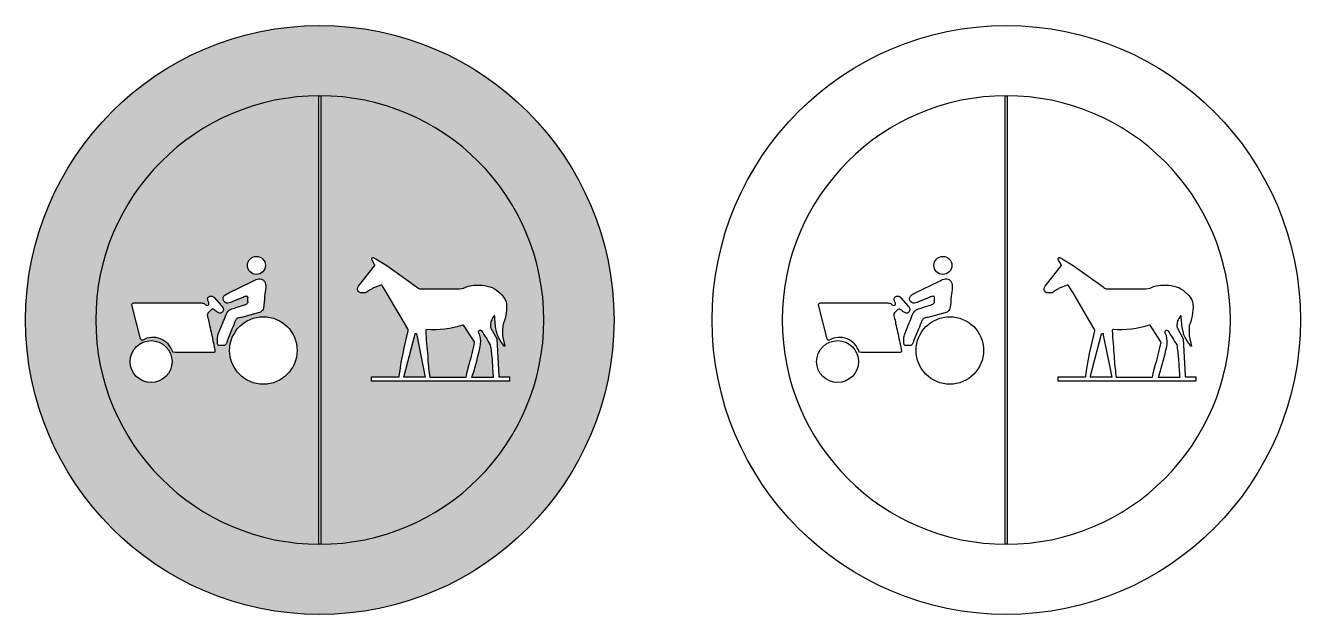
# Model space of a CAD drawing. Extents: x -550 to 750, y 150 to 750.
import ezdxf

# ---------------------------------------------------------------- set-up
doc = ezdxf.new("R2010")
doc.units = 0
doc.header["$MEASUREMENT"] = 0

msp = doc.modelspace()

# ---------------------------------------------------------------- hatches: boundary and pattern name
h = msp.add_hatch(color=1)
edge = h.paths.add_edge_path()
edge.add_arc((-249.989, 450.01), 300.0000000000001, 0, 180, ccw=False)
edge.add_arc((-249.989, 450.01), 300.0000000000001, -180, 0, ccw=False)
edge = h.paths.add_edge_path(flags=16)
edge.add_arc((-249.9895, 450.01), 228.4975, 180, 360)
edge.add_arc((-249.9895, 450.01), 228.4975, 0, 180)
h = msp.add_hatch(color=7)
edge = h.paths.add_edge_path()
edge.add_arc((-249.9895, 450.01), 228.4975, 180, 360)
edge.add_arc((-249.9895, 450.01), 228.4975, 0, 180)
h.paths.add_polyline_path([(-250.999, 221.514), (-250.999, 678.508), (-248.999, 678.508), (-248.999, 221.514)])
edge = h.paths.add_edge_path(flags=16)
edge.add_arc((-350.8105, 418.0621261421108), 6.004786185889222, 83.47369645596251, 96.52630354403749)
edge.add_line((-351.4930000000001, 424.028), (-353.383, 424.028))
edge.add_arc((-352.719809263074, 425.3011684892643), 1.435541694134983, 205.6394562847453, 242.4850894094707, ccw=False)
edge.add_arc((-350.0852676534431, 426.5915671305456), 4.369099077094143, 185.668757372795, 205.9457381173904, ccw=False)
edge.add_arc((-312.09926571836, 427.9035), 42.36962178824003, 177.6416262168821, 182.3583737831179, ccw=False)
edge.add_arc((-337.5416579988776, 430.3860081791786), 16.90750033824568, 164.1210479668863, 182.5051333807481, ccw=False)
edge.add_line((-353.804, 435.0119999999999), (-348.8680000000001, 447.035))
edge.add_arc((-434.2585662779977, 484.332527557348), 93.18076180826296, 336.404898472716, 341.6342703617176)
edge.add_arc((-335.3409843361155, 451.4550176147601), 11.05756833449864, 128.6890608705623, 161.4488254177064, ccw=False)
edge.add_arc((-333.4685671460725, 445.4820005293957), 17.04239012294266, 101.24872306022479, 121.0272749658323, ccw=False)
edge.add_arc((-341.2629308518548, 483.7323752362643), 21.99437810866835, 281.7259401406698, 285.9524685255214)
edge.add_line((-335.218, 462.585), (-326.607, 465.525))
edge.add_line((-326.607, 465.525), (-326.292, 465.588))
edge.add_arc((-327.7559462583001, 470.8047744195522), 5.418290689109016, 285.6753349035485, 320.7009191725532)
edge.add_arc((-324.9345763468395, 468.543432522561), 1.803090115628743, 319.5242679549469, 353.809590471318)
edge.add_arc((-329.9762174331823, 467.6380709400912), 6.87109511302496, 5.938829774611524, 11.70475400797942)
edge.add_line((-323.248, 469.032), (-323.248, 472.445))
edge.add_arc((-325.5592887260115, 473.2337870860711), 2.442179486061621, 341.1564648964467, 351.8127609166909)
edge.add_arc((-324.3104938483394, 472.8437422158692), 1.16925771065519, 2.071160227198709, 56.60939087013251)
edge.add_arc((-324.778071447335, 472.1565267270783), 2.000405731547457, 56.26014182528983, 88.2505149245932)
edge.add_arc((-324.862415369861, 467.7544887685374), 6.403162630789091, 88.69870503353611, 116.9358421787361)
edge.add_line((-327.763, 473.463), (-327.867, 473.379))
edge.add_line((-327.867, 473.379), (-336.898, 469.704))
edge.add_arc((-326.3149955188979, 446.6662086239297), 25.35231380632484, 114.6729065287135, 119.47125394727)
edge.add_arc((-344.6896151752974, 478.7977768961944), 11.66311162934253, 275.2718131946422, 300.3982166906943, ccw=False)
edge.add_arc((-343.9732340147366, 471.7947022728849), 4.624366621972285, 127.1825496692062, 274.4056802418007, ccw=False)
edge.add_arc((-335.2019816538038, 458.5435988683677), 20.5080616313157, 111.67964183630471, 124.3310905599293, ccw=False)
edge.add_line((-342.778, 477.601), (-318.838, 489.256))
edge.add_arc((-304.414845686356, 464.8813064697288), 28.32230684548542, 108.67150060471329, 120.6139314844554, ccw=False)
edge.add_arc((-311.5807488431435, 485.9645074311014), 6.054743824154024, 54.00164085445721, 108.301069199592, ccw=False)
edge.add_arc((-312.4358203972342, 484.5846880322081), 7.674569151682755, 34.77573980244517, 54.891761223203616, ccw=False)
edge.add_arc((-317.1302429969749, 483.9637199506269), 12.08073476542173, -4.13793693813318, 24.439976891170772, ccw=False)
edge.add_arc((-492.0999479132404, 503.1868443331865), 188.0954269708606, 351.16365436977145, 353.8672022012178, ccw=False)
edge.add_arc((-438.5234904106538, 480.6287258979143), 132.4381250540097, 351.94499317443143, 357.25797265717824, ccw=False)
edge.add_arc((-312.4679832729849, 462.9832336376607), 5.157303209750443, 321.3189634348445, 349.81180777084853, ccw=False)
edge.add_arc((-314.9821052096536, 465.7488355313415), 8.867870498309985, 284.5918999348879, 317.5193723382946, ccw=False)
edge.add_line((-312.748, 457.167), (-329.968, 452.725))
edge.add_arc((-325.6077919951146, 427.7846643287091), 25.31860496240919, 99.91654721108861, 108.7543236279515)
edge.add_arc((-332.5680565007175, 448.3256626987658), 3.630436845001644, 108.966434833808, 158.8087659335968)
edge.add_arc((-739.4708649650254, 602.6552627911594), 431.5564274321854, 337.9347782013942, 339.23286437625194, ccw=False)
edge.add_line((-339.523, 440.536), (-344.249, 429.374))
edge.add_line((-344.249, 429.374), (-344.878, 427.168))
edge.add_arc((-350.3635730752181, 428.7740832469426), 5.715856485223087, 310.3343854025081, 343.6808595792312, ccw=False)
edge.add_arc((-348.243441490574, 426.2678681171495), 2.433176567622551, 292.9929311584749, 310.4758410984316, ccw=False)
edge.add_line((-347.293, 424.028), (-350.128, 424.028))
edge = h.paths.add_edge_path(flags=16)
edge.add_arc((-434.0511585328509, 497.8743540506664), 30.48107122214197, 266.294673826866, 272.6140109863032)
edge.add_line((-432.661, 467.425), (-379.109, 467.437))
edge.add_line((-379.109, 467.437), (-378.794, 467.457))
edge.add_line((-378.794, 467.457), (-371.864, 467.457))
edge.add_arc((-375.3897585002128, 419.9639605416739), 47.62373116411543, 80.79193188854651, 85.75430001345092, ccw=False)
edge.add_arc((-363.8302343898993, 469.0227656101007), 4.439742679079853, 207.4813872448869, 242.5186127551131)
edge.add_arc((-364.7865769594518, 466.5464183350178), 1.825391871932434, 233.2403556546836, 377.3248551036459)
edge.add_arc((-418.5093399227473, 447.996873163155), 58.6596234658368, 18.99527031880302, 21.92927272803956)
edge.add_arc((-358.7785231346611, 471.758471614461), 5.629685539601168, 180.493322980467, 199.2329354091876, ccw=False)
edge.add_arc((-362.137447276895, 471.7069494212446), 2.270554772391627, 119.4558838869309, 179.9230208658846, ccw=False)
edge.add_arc((-360.9316686631944, 470.3200134772528), 4.087741205498987, 50.253509194819685, 124.61929618853841, ccw=False)
edge.add_arc((-370.0310729178812, 460.2045729153458), 17.69129633290601, 46.230671074464794, 48.5412169863161, ccw=False)
edge.add_line((-357.793, 472.98), (-350.233, 464.475))
edge.add_arc((-360.7613987779786, 455.0986462724583), 14.09833997505124, 32.47745722746231, 41.6875367028797, ccw=False)
edge.add_arc((-352.1458443533411, 460.6922878477299), 3.827747972066881, -68.74160191644188, 31.092181879962197, ccw=False)
edge.add_arc((-351.6839120274544, 459.9441781100612), 2.967335218480215, 246.69218176389342, 288.1819034328873, ccw=False)
edge.add_arc((-348.6606697437819, 467.0792208161481), 10.7164143174368, 230.4594364472755, 246.9413608834671, ccw=False)
edge.add_arc((-367.399738931705, 444.3523916024426), 18.73968271949957, 50.5125401506982, 62.10732479734218)
edge.add_arc((-360.4135512545449, 457.0340465727843), 4.269913614381314, 65.3547108950109, 80.14864018987478)
edge.add_arc((-349.4786887417725, 448.5748554189597), 16.26527549113774, 128.8561947145651, 132.2694186181287)
edge.add_line((-360.419, 460.611), (-363.883, 457.188))
edge.add_arc((-362.4070360113891, 455.4015245131792), 2.317318355489403, 129.5630970577224, 181.0020211201147)
edge.add_arc((-357.8290216896155, 455.1177275510907), 6.899268612329197, 177.9792967477377, 197.5267994281151)
edge.add_arc((-390.5724721643289, 443.2743329006405), 27.92754657203986, 6.653192904797322, 20.467661870539928, ccw=False)
edge.add_arc((-9.436916958953645, 520.9757641042067), 361.1563948379947, 191.8989954311413, 193.3465998854153)
edge.add_arc((-889.4497189394058, 318.0390015851856), 541.9645369279837, 10.844556950495473, 12.745319188323094, ccw=False)
edge.add_arc((-362.6616583384568, 418.4132703597849), 5.724003963354997, -4.3310364057492166, 16.166474680197325, ccw=False)
edge.add_arc((-358.2796045914262, 418.169160311277), 1.338892017882682, 312.56168639348476, 351.9212324043917, ccw=False)
edge.add_arc((-358.26510481831, 418.2336041364557), 1.377619994320974, 267.7995268367142, 310.30405113850605, ccw=False)
edge.add_line((-358.318, 416.857), (-361.469, 416.846))
edge.add_line((-361.469, 416.846), (-397.485, 416.846))
edge.add_line((-397.485, 416.846), (-397.59, 416.8680000000001))
edge.add_line((-397.59, 416.8680000000001), (-399.69, 417.225))
edge.add_arc((-399.0556448302721, 418.3080396124594), 1.255141937597757, 220.8545366247455, 239.64175074585012, ccw=False)
edge.add_arc((-420.1507007961885, 411.1747378854874), 21.11146403193918, 17.39736405362706, 119.5452771743203)
edge.add_arc((-431.6609598365267, 433.4704162908622), 4.080468604077877, 279.5923840726067, 285.638504740402, ccw=False)
edge.add_arc((-431.1615881578555, 430.6085896382477), 1.175543521288033, 214.013760725437, 278.8368268707356, ccw=False)
edge.add_arc((-425.8514038680361, 434.989143300654), 8.054752414557473, 212.2837378948973, 218.7179443296393, ccw=False)
edge.add_line((-432.661, 430.687), (-441.271, 464.055))
edge.add_line((-441.271, 464.055), (-441.481, 464.758))
edge.add_arc((-439.5077580129746, 465.4452908281391), 2.08951013919622, 174.0469832723523, 199.2035027746394, ccw=False)
edge.add_arc((-439.8533132664757, 465.5426048484264), 1.736795474070159, 117.0073344250012, 176.0581208592592, ccw=False)
edge.add_arc((-438.1986357260674, 461.7849918593214), 5.84064554204379, 103.8017667281348, 114.7297061030705, ccw=False)
edge.add_line((-439.592, 467.457), (-436.021, 467.457))
edge = h.paths.add_edge_path(flags=16)
edge.add_arc((-422.003, 407.606), 21.36799999999999, 0, 180, ccw=False)
edge.add_arc((-422.003, 407.606), 21.36799999999999, -180, 0, ccw=False)
edge = h.paths.add_edge_path(flags=16)
edge.add_arc((-307.5495, 418.978), 34.38850000000002, 0, 180, ccw=False)
edge.add_arc((-307.5495, 418.978), 34.38850000000002, -180, 0, ccw=False)
edge = h.paths.add_edge_path(flags=16)
edge.add_arc((-314.585, 505.6369999999999), 9.187999999999988, 0, 180, ccw=False)
edge.add_arc((-314.585, 505.6369999999999), 9.188000000000045, -180, 0, ccw=False)
edge = h.paths.add_edge_path(flags=16)
edge.add_line((-193.778, 392.066), (-193.463, 392.066))
edge.add_line((-193.463, 392.066), (-169.7330000000001, 392.054))
edge.add_line((-169.7330000000001, 392.054), (-169.102, 392.054))
edge.add_line((-169.102, 392.054), (-168.998, 392.37))
edge.add_arc((-174.2251899947563, 392.5745), 5.231188726406258, 357.7595965404804, 362.2404034595195)
edge.add_arc((223.9599766617437, 338.0104333227526), 396.7563072188917, 165.2706608525279, 172.0655071341507, ccw=False)
edge.add_arc((-165.8264909662263, 438.1145458935484), 6.117456003417065, 7.254130316466969, 12.83977514098036)
edge.add_arc((-167.5466022169481, 438.3720005901492), 7.763215437693058, 8.16078194481448, 20.6676400622733)
edge.add_line((-160.283, 441.112), (-168.158, 454.142))
edge.add_line((-168.158, 454.142), (-182.2280000000001, 478.314))
edge.add_line((-182.2280000000001, 478.314), (-182.753, 479.143))
edge.add_line((-182.753, 479.143), (-186.534, 485.045))
edge.add_arc((-187.4160145761049, 484.683699822544), 0.9531461224236885, 22.27550856059819, 120.3763976628608)
edge.add_line((-187.898, 485.506), (-195.144, 482.64))
edge.add_arc((-187.1229109884667, 463.7914804893737), 20.4842514306332, 113.0524395645878, 122.3472701837349)
edge.add_arc((-167.2063780258091, 428.7592573228586), 60.76680914015282, 120.5384559374166, 125.620720907914)
edge.add_arc((-203.9609428744918, 479.4415995300702), 1.873600659384115, 269.9370919130272, 316.672689165377, ccw=False)
edge.add_line((-203.963, 477.568), (-207.744, 477.558))
edge.add_arc((-207.7475649568347, 480.1643061605542), 2.606308598662042, 235.787445443369, 270.0783702453999, ccw=False)
edge.add_arc((-206.0947518629732, 483.7545195076129), 6.537160381727766, 227.9406008653905, 241.5101243809109, ccw=False)
edge.add_arc((-207.4859454464559, 482.0494835402518), 4.340670295955683, 215.9690314470562, 226.4975561857067, ccw=False)
edge.add_arc((-206.6527688761066, 481.5207039397549), 4.793012559386975, 142.8683301825513, 204.9352459218006, ccw=False)
edge.add_line((-210.474, 484.414), (-194.094, 505.09))
edge.add_arc((-199.3116343435383, 508.1787972847583), 6.063363489780336, 329.3748108071791, 333.5492175452886)
edge.add_arc((-194.2791085914496, 505.7898485070905), 0.5041344142138677, 321.7873368606632, 366.2806365213326)
edge.add_arc((-194.787963530996, 505.5144801043111), 1.062671038180722, 18.12116214560098, 41.16773902557247)
edge.add_arc((-208.2836590180868, 498.4978888758678), 16.24512965911208, 28.35804558846399, 29.88011997030926)
edge.add_line((-194.198, 506.591), (-196.719, 510.907))
edge.add_arc((-194.4027423273907, 512.2092636364282), 2.657242966814406, 171.8275213030313, 209.3458894310692, ccw=False)
edge.add_arc((-196.201888070422, 512.6632084457905), 0.8345985661961917, 82.15703352721692, 185.2390611276298, ccw=False)
edge.add_arc((-195.5304045173855, 510.1843290542386), 3.352368285836621, 86.96653845192299, 99.57443739443062, ccw=False)
edge.add_arc((-195.891033292553, 509.1256859876228), 4.439040774713232, 48.29915943009968, 83.03835673603498, ccw=False)
edge.add_line((-192.938, 512.44), (-181.703, 505.593))
edge.add_line((-181.703, 505.593), (-151.357, 483.658))
edge.add_arc((-114.115125645611, 537.0117717759355), 65.06598318742827, 235.0842792243397, 237.0887828351703)
edge.add_arc((-146.052311948226, 488.815256444357), 7.278499176929245, 242.0121273582214, 252.7804093323998)
edge.add_arc((-146.740052435288, 485.990273265159), 4.380219145534892, 250.4333739006845, 276.9240699253393)
edge.add_line((-146.212, 481.642), (-109.944, 481.705))
edge.add_arc((-109.0873231975967, 500.9082152420383), 19.22231439696657, 267.4456651198643, 294.1988685456047)
edge.add_arc((-93.97131447726608, 469.0471713466147), 16.05167565320567, 94.69439554176779, 116.79738260056209, ccw=False)
edge.add_line((-95.28499999999997, 485.045), (-95.20100000000002, 485.055))
edge.add_arc((-88.24524793694057, 446.3758176358852), 39.29963912199711, 68.97888998947252, 100.19464602596821, ccw=False)
edge.add_arc((-88.0888654441788, 454.8717857858058), 31.44714851807709, 26.525584208382895, 63.68467529698819, ccw=False)
edge.add_arc((-105.8886229326732, 463.0671295310322), 46.30747900956563, -21.830681192928523, 7.256129529059308, ccw=False)
edge.add_line((-62.90199999999993, 445.847), (-63.46900000000005, 444.566))
edge.add_arc((-58.76135401071752, 443.5303122047042), 4.820226132634495, 167.5925155611887, 169.5088084618565)
edge.add_line((-63.50099999999998, 444.408), (-63.54300000000001, 439.432))
edge.add_line((-63.54300000000001, 439.432), (-63.53199999999993, 433.847))
edge.add_line((-63.53199999999993, 433.847), (-63.56399999999996, 433.741))
edge.add_line((-63.56399999999996, 433.741), (-61.26499999999999, 423.4930000000001))
edge.add_line((-61.26499999999999, 423.4930000000001), (-61.67399999999998, 423.4930000000001))
edge.add_line((-61.67399999999998, 423.4930000000001), (-61.87400000000002, 423.513))
edge.add_line((-61.87400000000002, 423.513), (-63.34300000000007, 425.267))
edge.add_arc((-29.12258454507059, 451.4475186207832), 43.08661496522036, 202.7881486358829, 217.4179961886478, ccw=False)
edge.add_arc((7.898700904743265, 455.9294755306666), 79.61116850764756, 191.9053834714685, 195.4218307716445, ccw=False)
edge.add_arc((-5.360721858424043, 453.7184438600008), 66.18330483692769, 180.0514613581527, 192.4004877307447, ccw=False)
edge.add_line((-71.54399999999998, 453.659), (-71.53300000000002, 453.837))
edge.add_arc((-71.82446814060371, 453.8428467879767), 0.2915267773577945, 358.8508131580985, 401.7581342617985)
edge.add_arc((-72.03681789251033, 453.6324791366202), 0.5902377060401793, 43.26333237829867, 135.3885938257336)
edge.add_arc((-66.24109511738224, 448.3634811497229), 8.42258036656259, 137.5617328006657, 140.4020829351984)
edge.add_arc((-49.77311865238117, 438.1679677941611), 27.73631941112109, 145.8651424361136, 156.7133687628161)
edge.add_arc((-67.60455505173917, 446.7716083392999), 8.001812234244904, 162.8360399034306, 176.012823420592)
edge.add_arc((-64.90405170302515, 444.496149220224), 11.05191219449176, 165.1534157390676, 190.0316121486213)
edge.add_arc((-74.25489673762443, 442.6329548519616), 1.533355408984884, 182.3156523801823, 217.5238935534159)
edge.add_line((-75.471, 441.699), (-69.46500000000003, 430.6969999999999))
edge.add_line((-69.46500000000003, 430.6969999999999), (-67.553, 393.032))
edge.add_line((-67.553, 393.032), (-67.50099999999998, 391.992))
edge.add_line((-67.50099999999998, 391.992), (-67.34400000000005, 391.992))
edge.add_line((-67.34400000000005, 391.992), (-67.12400000000002, 391.992))
edge.add_line((-67.12400000000002, 391.992), (-56.63400000000001, 391.966))
edge.add_line((-56.63400000000001, 391.966), (-56.63400000000001, 387.844))
edge.add_line((-56.63400000000001, 387.844), (-56.63400000000001, 387.603))
edge.add_line((-56.63400000000001, 387.603), (-57.25300000000004, 387.603))
edge.add_line((-57.25300000000004, 387.603), (-196.508, 387.624))
edge.add_line((-196.508, 387.624), (-196.719, 387.634))
edge.add_line((-196.719, 387.634), (-197.138, 387.634))
edge.add_line((-197.138, 387.634), (-197.138, 392.076))
edge.add_line((-197.138, 392.076), (-196.403, 392.076))
edge.add_line((-196.403, 392.076), (-193.778, 392.066))
edge = h.paths.add_edge_path(flags=0)
edge.add_line((-153.143, 434.508), (-152.6180000000001, 436.177))
edge.add_arc((-151.4796722176642, 431.5712603392319), 4.74432587021697, 88.51835983812413, 103.88267859911298, ccw=False)
edge.add_line((-151.357, 436.314), (-151.252, 435.589))
edge.add_line((-151.252, 435.589), (-151.043, 434.665))
edge.add_line((-151.043, 434.665), (-144.112, 400.14))
edge.add_line((-144.112, 400.14), (-142.747, 392.958))
edge.add_line((-142.747, 392.958), (-142.432, 391.655))
edge.add_line((-142.432, 391.655), (-142.6419999999999, 391.655))
edge.add_line((-142.6419999999999, 391.655), (-164.377, 391.635))
edge.add_line((-164.377, 391.635), (-164.273, 392.181))
edge.add_line((-164.273, 392.181), (-164.062, 393.1780000000001))
edge.add_line((-164.062, 393.1780000000001), (-153.143, 434.508))
edge = h.paths.add_edge_path(flags=0)
edge.add_arc((-106.4101261341697, 442.6750475049496), 3.494602379350018, 39.58742764815668, 46.644471889653175, ccw=False)
edge.add_line((-103.717, 444.902), (-92.64999999999998, 427.661))
edge.add_arc((-93.06706435358328, 427.1179356464168), 0.6847346691694861, 37.523660704424685, 52.47633929557202, ccw=False)
edge.add_arc((-302.2279749483885, 466.197487375361), 213.2382354063274, 343.20172416123177, 349.5538552679618, ccw=False)
edge.add_line((-98.08900000000006, 404.571), (-100.409, 395.625))
edge.add_line((-100.409, 395.625), (-101.25, 391.571))
edge.add_line((-101.25, 391.571), (-101.617, 391.571))
edge.add_line((-101.617, 391.571), (-111.446, 391.571))
edge.add_line((-111.446, 391.571), (-137.3919999999999, 391.551))
edge.add_line((-137.3919999999999, 391.551), (-137.497, 391.551))
edge.add_arc((53.10244574161752, 421.5272075861344), 192.9422756636264, 183.4409048828097, 188.9378847773035, ccw=False)
edge.add_line((-139.492, 409.9469999999999), (-139.492, 412.8869999999999))
edge.add_arc((368.1215021908176, 468.6957593401579), 510.6721895947682, 183.3134199470249, 186.2740948594673, ccw=False)
edge.add_arc((-140.6675321891971, 439.5596158783814), 1.097229323614113, 117.37195446807141, 200.2414340108976, ccw=False)
edge.add_arc((-133.9041099108724, 532.6631027120733), 92.41533310484462, 265.4893862171432, 288.8725930288563)
edge = h.paths.add_edge_path(flags=0)
edge.add_arc((-107.533373691353, 427.8961455431392), 21.64778542285714, 346.8411692943783, 376.6202563010817)
edge.add_arc((-90.03538396192938, 433.4753478960303), 3.302704900660549, 10.69029096464258, 30.85102278443591)
edge.add_arc((-74.49836853706825, 442.7038879130845), 14.76841148136407, 204.4255279473622, 210.6773527314683, ccw=False)
edge.add_arc((-85.61306884926586, 437.5282701909126), 2.511009171677189, 126.45248819764049, 201.7695826715691, ccw=False)
edge.add_arc((-86.47056212219115, 438.6168240282406), 1.12676533101647, 65.48322593061641, 124.26776797415951, ccw=False)
edge.add_arc((-87.41260473054896, 436.6420868060355), 3.314583634139933, 42.35042997666841, 64.83202088778489, ccw=False)
edge.add_arc((-492.6942718867182, 178.7756826678504), 483.6284161947178, 30.546669504083297, 32.53455630772697, ccw=False)
edge.add_arc((-282.3818975759369, 391.0482296994516), 208.903787672536, 5.355423601430914, 9.235283527764295, ccw=False)
edge.add_arc((367.1189810364455, 431.0128302127583), 441.9831122054306, 182.6541341921499, 184.8738476660901)
edge.add_line((-73.26599999999996, 393.461), (-73.09800000000007, 391.541))
edge.add_line((-73.09800000000007, 391.541), (-77.00400000000002, 391.541))
edge.add_line((-77.00400000000002, 391.541), (-88.89099999999996, 391.529))
edge.add_line((-88.89099999999996, 391.529), (-94.86599999999999, 391.519))
edge.add_line((-94.86599999999999, 391.519), (-94.19299999999998, 393.661))
edge.add_arc((-400.7641241366862, 490.2915017468109), 321.43943134325, 342.5052703357293, 347.910239442704)

# ---------------------------------------------------------------- linework, layer by layer
at = {"color": 1}
msp.add_lwpolyline([(-549.989, 450.01, -1), (50.01100000000008, 450.01, -1)], format="xyb", close=True, dxfattribs=at)
for points in [[(150.011, 450.01, -1), (750.0110000000001, 450.01, -1)], [(-478.487, 450.01, 1), (-21.49199999999996, 450.01, 1)], [(221.513, 450.01, 1), (678.508, 450.01, 1)], [(-323.773, 505.6369999999999, -1), (-305.397, 505.6369999999999, -1)], [(-193.778, 392.066), (-193.463, 392.066), (-169.7330000000001, 392.054), (-169.102, 392.054), (-168.998, 392.37, 0.0195537), (-168.998, 392.779, -0.0296568), (-159.758, 438.8869999999999, 0.0243768), (-159.862, 439.474, 0.05462569999999999), (-160.283, 441.112), (-168.158, 454.142), (-182.2280000000001, 478.314), (-182.753, 479.143), (-186.534, 485.045, 0.456258), (-187.898, 485.506), (-195.144, 482.64, 0.0405786), (-198.083, 481.097, 0.0221792), (-202.598, 478.156, -0.206797), (-203.963, 477.568), (-207.744, 477.558, -0.150749), (-209.213, 478.009, -0.0592775), (-210.474, 478.901, -0.0459717), (-210.999, 479.5, -0.277639), (-210.474, 484.414), (-194.094, 505.09, 0.0182163), (-193.883, 505.478, 0.196615), (-193.778, 505.845, 0.1009), (-193.9880000000001, 506.214, 0.0066414), (-194.198, 506.591), (-196.719, 510.907, -0.165183), (-197.033, 512.587, -0.482784), (-196.088, 513.49, -0.0550679), (-195.353, 513.5319999999999, -0.15275), (-192.938, 512.44), (-181.703, 505.593), (-151.357, 483.658, 0.00874652), (-149.4680000000001, 482.388, 0.0470201), (-148.207, 481.8630000000001, 0.116105), (-146.212, 481.642), (-109.944, 481.705, 0.117266), (-101.2080000000001, 483.375, -0.0967426), (-95.28499999999997, 485.045), (-95.20100000000002, 485.055, -0.137053), (-74.14800000000002, 483.06, -0.163573), (-59.952, 468.916, -0.127601), (-62.90199999999993, 445.847), (-63.46900000000005, 444.566, 0.0083616), (-63.50099999999998, 444.408), (-63.54300000000001, 439.432), (-63.53199999999993, 433.847), (-63.56399999999996, 433.741), (-61.26499999999999, 423.4930000000001), (-61.67399999999998, 423.4930000000001), (-61.87400000000002, 423.513), (-63.34300000000007, 425.267, -0.0639216), (-68.846, 434.759, -0.0153446), (-70, 439.506, -0.053935), (-71.54399999999998, 453.659), (-71.53300000000002, 453.837, 0.189437), (-71.60699999999997, 454.037, 0.42512), (-72.457, 454.047, 0.012394), (-72.731, 453.732, 0.04736969999999999), (-75.25, 449.133, 0.057558), (-75.58699999999999, 447.328, 0.10898), (-75.78699999999992, 442.571, 0.154845), (-75.471, 441.699), (-69.46500000000003, 430.6969999999999), (-67.553, 393.032), (-67.50099999999998, 391.992), (-67.34400000000005, 391.992), (-67.12400000000002, 391.992), (-56.63400000000001, 391.966), (-56.63400000000001, 387.844), (-56.63400000000001, 387.603), (-57.25300000000004, 387.603), (-196.508, 387.624), (-196.719, 387.634), (-197.138, 387.634), (-197.138, 392.076), (-196.403, 392.076)], [(376.227, 505.6369999999999, -1), (394.603, 505.6369999999999, -1)], [(506.222, 392.066), (506.537, 392.066), (530.2669999999999, 392.054), (530.898, 392.054), (531.002, 392.37, 0.0195537), (531.002, 392.779, -0.0296568), (540.242, 438.8869999999999, 0.0243768), (540.138, 439.474, 0.05462569999999999), (539.717, 441.112), (531.842, 454.142), (517.7719999999999, 478.314), (517.247, 479.143), (513.466, 485.045, 0.456258), (512.102, 485.506), (504.856, 482.64, 0.0405786), (501.917, 481.097, 0.0221792), (497.402, 478.156, -0.206797), (496.037, 477.568), (492.256, 477.558, -0.150749), (490.787, 478.009, -0.0592775), (489.526, 478.901, -0.0459717), (489.001, 479.5, -0.277639), (489.526, 484.414), (505.906, 505.09, 0.0182163), (506.117, 505.478, 0.196615), (506.222, 505.845, 0.1009), (506.0119999999999, 506.214, 0.0066414), (505.802, 506.591), (503.281, 510.907, -0.165183), (502.967, 512.587, -0.482784), (503.912, 513.49, -0.0550679), (504.647, 513.5319999999999, -0.15275), (507.062, 512.44), (518.297, 505.593), (548.643, 483.658, 0.00874652), (550.5319999999999, 482.388, 0.0470201), (551.793, 481.8630000000001, 0.116105), (553.788, 481.642), (590.056, 481.705, 0.117266), (598.7919999999999, 483.375, -0.0967426), (604.715, 485.045), (604.799, 485.055, -0.137053), (625.852, 483.06, -0.163573), (640.048, 468.916, -0.127601), (637.0980000000001, 445.847), (636.531, 444.566, 0.0083616), (636.499, 444.408), (636.457, 439.432), (636.4680000000001, 433.847), (636.436, 433.741), (638.735, 423.4930000000001), (638.326, 423.4930000000001), (638.126, 423.513), (636.6569999999999, 425.267, -0.0639216), (631.154, 434.759, -0.0153446), (630, 439.506, -0.053935), (628.456, 453.659), (628.467, 453.837, 0.189437), (628.393, 454.037, 0.42512), (627.543, 454.047, 0.012394), (627.269, 453.732, 0.04736969999999999), (624.75, 449.133, 0.057558), (624.413, 447.328, 0.10898), (624.2130000000001, 442.571, 0.154845), (624.529, 441.699), (630.535, 430.6969999999999), (632.447, 393.032), (632.499, 391.992), (632.656, 391.992), (632.876, 391.992), (643.366, 391.966), (643.366, 387.844), (643.366, 387.603), (642.747, 387.603), (503.492, 387.624), (503.281, 387.634), (502.862, 387.634), (502.862, 392.076), (503.597, 392.076)], [(-350.128, 424.028, 0.0570144), (-351.4930000000001, 424.028), (-353.383, 424.028, -0.162169), (-354.014, 424.68, -0.0887066), (-354.433, 426.16, -0.0205836), (-354.433, 429.647, -0.08038819999999999), (-353.804, 435.0119999999999), (-348.8680000000001, 447.035, 0.0228214), (-345.824, 454.973, -0.143923), (-342.253, 460.086, -0.08651510000000001), (-336.793, 462.1969999999999, 0.0184438), (-335.218, 462.585), (-326.607, 465.525), (-326.292, 465.588, 0.154029), (-323.563, 467.373, 0.150724), (-323.142, 468.349, 0.0251639), (-323.248, 469.032), (-323.248, 472.445, 0.04653040000000001), (-323.142, 472.886, 0.242564), (-323.667, 473.82, 0.140498), (-324.717, 474.156, 0.123835), (-327.763, 473.463), (-327.867, 473.379), (-336.898, 469.704, 0.0209398), (-338.788, 468.7380000000001, -0.110076), (-343.6180000000001, 467.184, -0.748253), (-346.768, 475.479, -0.0552585), (-342.778, 477.601), (-318.838, 489.256, -0.0521559), (-313.482, 491.713, -0.241461), (-308.022, 490.8630000000001, -0.0879988), (-306.1319999999999, 488.962, -0.125345), (-305.081, 483.092, -0.011797), (-306.237, 474.293, -0.0231864), (-307.392, 462.071, -0.124968), (-308.442, 459.76, -0.14467), (-312.748, 457.167), (-329.968, 452.725, 0.0385812), (-333.748, 451.759, 0.220973), (-335.953, 449.638, -0.00566403), (-339.523, 440.536), (-344.249, 429.374), (-344.878, 427.168, -0.146537), (-346.664, 424.417, -0.0764319), (-347.293, 424.028)], [(349.872, 424.028, 0.0570144), (348.5069999999999, 424.028), (346.617, 424.028, -0.162169), (345.986, 424.68, -0.0887066), (345.567, 426.16, -0.0205836), (345.567, 429.647, -0.08038819999999999), (346.196, 435.0119999999999), (351.1319999999999, 447.035, 0.0228214), (354.176, 454.973, -0.143923), (357.747, 460.086, -0.08651510000000001), (363.207, 462.1969999999999, 0.0184438), (364.782, 462.585), (373.393, 465.525), (373.708, 465.588, 0.154029), (376.437, 467.373, 0.150724), (376.858, 468.349, 0.0251639), (376.752, 469.032), (376.752, 472.445, 0.04653040000000001), (376.858, 472.886, 0.242564), (376.333, 473.82, 0.140498), (375.283, 474.156, 0.123835), (372.237, 473.463), (372.133, 473.379), (363.102, 469.704, 0.0209398), (361.212, 468.7380000000001, -0.110076), (356.3819999999999, 467.184, -0.748253), (353.232, 475.479, -0.0552585), (357.222, 477.601), (381.162, 489.256, -0.0521559), (386.518, 491.713, -0.241461), (391.978, 490.8630000000001, -0.0879988), (393.8680000000001, 488.962, -0.125345), (394.919, 483.092, -0.011797), (393.763, 474.293, -0.0231864), (392.608, 462.071, -0.124968), (391.558, 459.76, -0.14467), (387.252, 457.167), (370.032, 452.725, 0.0385812), (366.252, 451.759, 0.220973), (364.047, 449.638, -0.00566403), (360.477, 440.536), (355.751, 429.374), (355.122, 427.168, -0.146537), (353.336, 424.417, -0.0764319), (352.707, 424.028)], [(-436.021, 467.457, 0.0275803), (-432.661, 467.425), (-379.109, 467.437), (-378.794, 467.457), (-371.864, 467.457, -0.0216558), (-367.769, 466.974, 0.154081), (-365.879, 465.084, 0.727106), (-363.044, 467.09, 0.0128027), (-364.094, 469.904, -0.0819497), (-364.408, 471.71, -0.270135), (-363.254, 473.684, -0.336371), (-358.318, 473.463, -0.010082), (-357.793, 472.98), (-350.233, 464.475, -0.0402082), (-348.8680000000001, 462.669, -0.465425), (-350.758, 457.125, -0.183037), (-352.858, 457.219, -0.0720402), (-355.483, 458.815, 0.050635), (-358.633, 460.915, 0.0646405), (-359.683, 461.241, 0.0148941), (-360.419, 460.611), (-363.883, 457.188, 0.228291), (-364.724, 455.361, 0.0854995), (-364.408, 453.04, -0.0603501), (-362.833, 446.51, 0.00631645), (-360.839, 437.606, -0.00829383), (-357.164, 420.0069999999999, -0.08967649999999999), (-356.954, 417.981, -0.173447), (-357.374, 417.183, -0.187617), (-358.318, 416.857), (-361.469, 416.846), (-397.485, 416.846), (-397.59, 416.8680000000001), (-399.69, 417.225, -0.0821588), (-400.005, 417.487, 0.477768), (-430.561, 429.541, -0.0263873), (-430.981, 429.4469999999999, -0.290636), (-432.136, 429.951, -0.0280819), (-432.661, 430.687), (-441.271, 464.055), (-441.481, 464.758, -0.110209), (-441.586, 465.662, -0.263515), (-440.642, 467.09, -0.04771830000000001), (-439.592, 467.457)], [(263.979, 467.457, 0.0275803), (267.339, 467.425), (320.891, 467.437), (321.206, 467.457), (328.136, 467.457, -0.0216558), (332.231, 466.974, 0.154081), (334.121, 465.084, 0.727106), (336.956, 467.09, 0.0128027), (335.906, 469.904, -0.0819497), (335.592, 471.71, -0.270135), (336.746, 473.684, -0.336371), (341.682, 473.463, -0.010082), (342.207, 472.98), (349.767, 464.475, -0.0402082), (351.1319999999999, 462.669, -0.465425), (349.242, 457.125, -0.183037), (347.142, 457.219, -0.0720402), (344.517, 458.815, 0.050635), (341.367, 460.915, 0.0646405), (340.317, 461.241, 0.0148941), (339.581, 460.611), (336.117, 457.188, 0.228291), (335.276, 455.361, 0.0854995), (335.592, 453.04, -0.0603501), (337.167, 446.51, 0.00631645), (339.161, 437.606, -0.00829383), (342.836, 420.0069999999999, -0.08967649999999999), (343.046, 417.981, -0.173447), (342.626, 417.183, -0.187617), (341.682, 416.857), (338.531, 416.846), (302.515, 416.846), (302.41, 416.8680000000001), (300.31, 417.225, -0.0821588), (299.995, 417.487, 0.477768), (269.439, 429.541, -0.0263873), (269.019, 429.4469999999999, -0.290636), (267.864, 429.951, -0.0280819), (267.339, 430.687), (258.729, 464.055), (258.519, 464.758, -0.110209), (258.414, 465.662, -0.263515), (259.358, 467.09, -0.04771830000000001), (260.408, 467.457)], [(-341.938, 418.978, -1), (-273.161, 418.978, -1)], [(-104.011, 445.216, -0.0308019), (-103.717, 444.902), (-92.64999999999998, 427.661, -0.0653361), (-92.524, 427.535, -0.0277235), (-98.08900000000006, 404.571), (-100.409, 395.625), (-101.25, 391.571), (-101.617, 391.571), (-111.446, 391.571), (-137.3919999999999, 391.551), (-137.497, 391.551, -0.0239897), (-139.492, 409.9469999999999), (-139.492, 412.8869999999999, -0.0129191), (-141.697, 439.18, -0.378215), (-141.172, 440.534, 0.102384)], [(358.062, 418.978, -1), (426.839, 418.978, -1)], [(595.989, 445.216, -0.0308019), (596.283, 444.902), (607.35, 427.661, -0.0653361), (607.476, 427.535, -0.0277235), (601.911, 404.571), (599.591, 395.625), (598.75, 391.571), (598.383, 391.571), (588.554, 391.571), (562.6080000000001, 391.551), (562.503, 391.551, -0.0239897), (560.508, 409.9469999999999), (560.508, 412.8869999999999, -0.0129191), (558.303, 439.18, -0.378215), (558.828, 440.534, 0.102384)], [(-153.143, 434.508), (-152.6180000000001, 436.177, -0.06714010000000001), (-151.357, 436.314), (-151.252, 435.589), (-151.043, 434.665), (-144.112, 400.14), (-142.747, 392.958), (-142.432, 391.655), (-142.6419999999999, 391.655), (-164.377, 391.635), (-164.273, 392.181), (-164.062, 393.1780000000001)], [(-86.45400000000006, 422.968, 0.130672), (-86.78999999999996, 434.088, 0.0881954), (-87.20000000000005, 435.169, -0.0272855), (-87.94500000000005, 436.597, -0.340998), (-87.10500000000002, 439.548, -0.262273), (-86.00300000000004, 439.642, -0.0984103), (-84.96300000000008, 438.875, -0.00867401), (-76.18600000000004, 424.575, -0.0169307), (-74.38999999999999, 410.546, 0.00968563), (-73.26599999999996, 393.461), (-73.09800000000007, 391.541), (-77.00400000000002, 391.541), (-88.89099999999996, 391.529), (-94.86599999999999, 391.519), (-94.19299999999998, 393.661, 0.023588)], [(546.857, 434.508), (547.382, 436.177, -0.06714010000000001), (548.643, 436.314), (548.748, 435.589), (548.957, 434.665), (555.888, 400.14), (557.253, 392.958), (557.568, 391.655), (557.3580000000001, 391.655), (535.623, 391.635), (535.727, 392.181), (535.938, 393.1780000000001)], [(613.5459999999999, 422.968, 0.130672), (613.21, 434.088, 0.0881954), (612.8, 435.169, -0.0272855), (612.055, 436.597, -0.340998), (612.895, 439.548, -0.262273), (613.997, 439.642, -0.0984103), (615.0369999999999, 438.875, -0.00867401), (623.814, 424.575, -0.0169307), (625.61, 410.546, 0.00968563), (626.734, 393.461), (626.9019999999999, 391.541), (622.996, 391.541), (611.109, 391.529), (605.134, 391.519), (605.807, 393.661, 0.023588)], [(-443.371, 407.606, -1), (-400.635, 407.606, -1)], [(256.629, 407.606, -1), (299.365, 407.606, -1)]]:
    msp.add_lwpolyline(points, format="xyb", close=True)
for points in [[(-250.999, 221.514), (-250.999, 678.508), (-248.999, 678.508), (-248.999, 221.514)], [(449.001, 221.514), (449.001, 678.508), (451.001, 678.508), (451.001, 221.514)]]:
    msp.add_lwpolyline(points, close=True)

doc.saveas('drawing.dxf')
